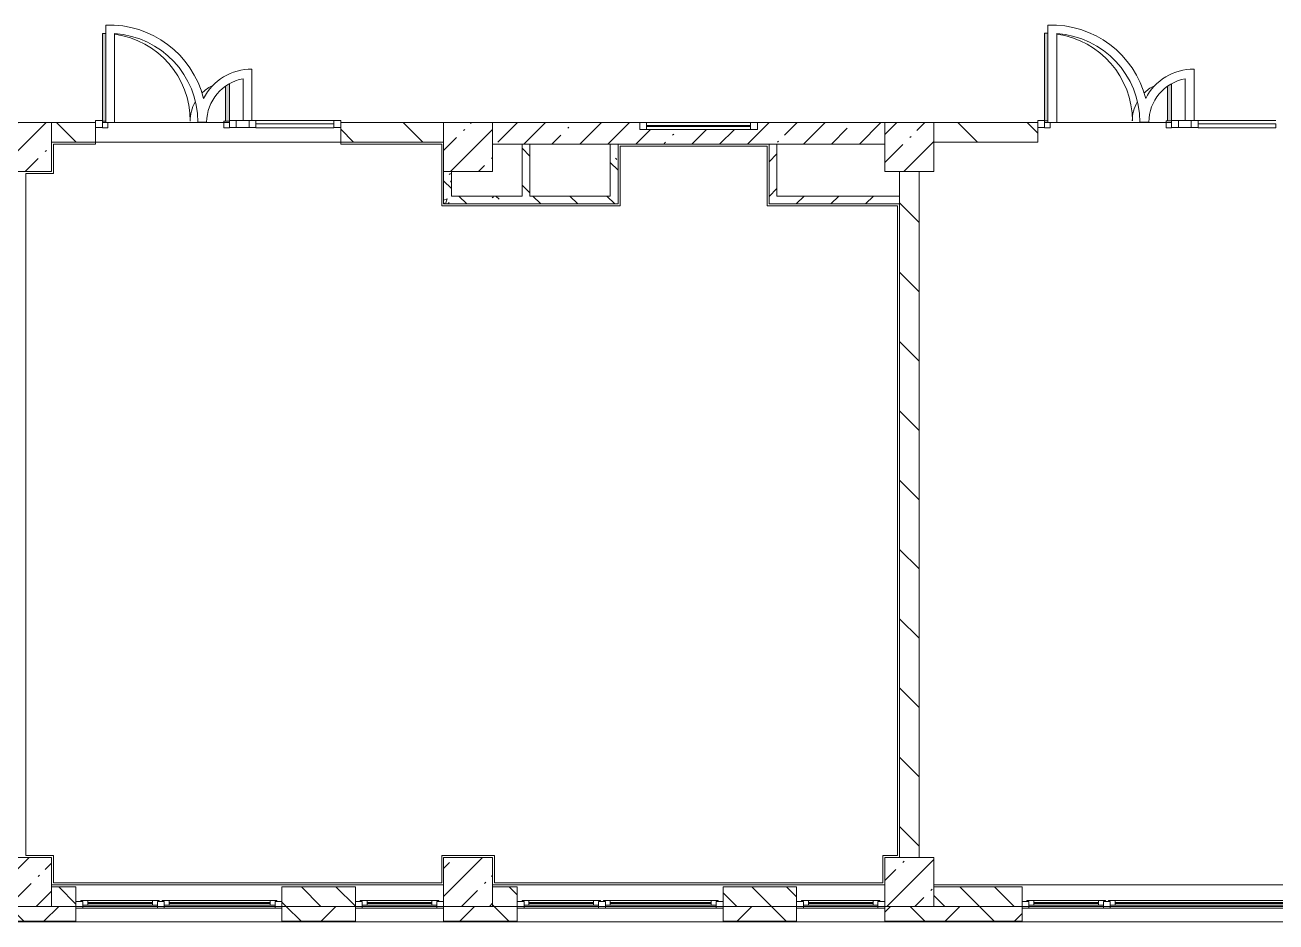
# Model space of a CAD drawing. Header units: millimetres. Extents: x -5368 to 196898, y -8553 to 29000.
# Drawn here: x 109665 to 122425, y -258 to 8895 of the extents above; entities that cross this region are included whole.
import ezdxf

# ---------------------------------------------------------------- set-up
doc = ezdxf.new("R2010")
doc.units = ezdxf.units.MM
for name, color, linetype, lineweight, true_color in [('A-DETL-GENF-7', 7, 'Continuous', 5, 0xaaaaaa), ('A-DOOR-2', 7, 'Continuous', 5, 0xaaaaaa), ('A-DOOR-3', 7, 'Continuous', 5, 0xe2e2e2), ('A-FLOR-3', 7, 'Continuous', 5, 0xaaaaaa), ('I-WALL-6', 7, 'Continuous', 5, 0x787878)]:
    doc.layers.add(name, color=color, linetype=linetype, lineweight=lineweight, true_color=true_color)
for name, color, linetype, lineweight in [('A-GLAZ-2', 7, 'Continuous', 5), ('A-GLAZ-CURT-2', 7, 'Continuous', 5), ('A-GLAZ-CWMG-2', 7, 'Continuous', 5), ('A-WALL', 7, 'Continuous', 9), ('A-WALL-2', 7, 'Continuous', 5), ('I-WALL-4', 7, 'Continuous', 5), ('S-COLS-3', 7, 'Continuous', 5)]:
    doc.layers.add(name, color=color, linetype=linetype, lineweight=lineweight)
pattern_1 = [(45, (62025.03, 0), (-353.5534, 353.5534), []), (135, (62025.03, 0), (-353.5534, -353.5534), [])]
pattern_2 = [(135, (62025.03, 0), (-353.5534, -353.5534), [])]
pattern_3 = [(45, (62025.03, 0), (-176.7767, 176.7767), [])]
pattern_4 = [(135, (62025.03, 0), (-377.171, -377.171), [533.4, -88.9, 17.78, -88.9]), (135, (62025.03, 376.94), (-377.171, -377.171), []), (50, (62025.03, 0), (637.6445, -55.7866), [66.675, -733.425]), (355, (62025, 0), (-123.3494, 668.699), [53.34, -586.74]), (100.451, (62078.17, -4.65), (514.299, 612.908), [56.665, -623.315]), (46.184, (62025, 177.8), (948.776, -147.15), [100.012, -1100.137]), (96.636, (62104.1, 165.5), (830.909, 865.997), [84.998, -934.973]), (351.184, (62025, 177.8), (830.918, 865.988), [80.01, -880.11]), (21, (62113.93, 133.35), (530.6506, -357.9283), [66.675, -733.425]), (326, (62113.9, 133.35), (216.308, 644.6585), [53.34, -586.74]), (71.451, (62158.15, 103.5), (746.9596, 286.724), [56.665, -623.315]), (37.5, (62025.03, 0), (10.8105, 295.9426), [16.764, -562.864, 16.764, -578.866, -588.962]), (37.5, (62025.03, 0), (10.8105, 295.9426), [-1175.258, 16.764, -572.198]), (7.5, (62025.03, 0), (233.8692, 350.6318), [16.764, -322.834, 16.764, -549.529, -224.472]), (7.5, (62025.03, 0), (233.8692, 350.6318), [-905.891, 16.764, -207.708]), (327.5, (61826.78, 0), (474.5678, -20.0513), [16.764, -205.486, 16.764, -676.656, -920.115]), (327.5, (61826.78, 0), (474.5678, -20.0513), [-915.67, 16.764, -903.351]), (317.5, (61737.9, 0), (518.4522, 88.9934), [16.764, -272.161, 16.764, -443.738, -653.415]), (317.5, (61737.9, 0), (518.4522, 88.9934), [-749.427, 16.764, -636.651])]

# ---------------------------------------------------------------- blocks, each defined once
blk = doc.blocks.new('BSC_Колонна _Прямоугольная - 500х500-V70-3_3_1_птичка')
at = {"layer": 'S-COLS-3'}
h = blk.add_hatch(dxfattribs=at)
h.set_pattern_fill('FP_52', color=256, style=0, pattern_type=2)
h.set_pattern_definition([(45, (-47660, -7650), (-285.123, 285.123), []), (45, (-47374.88, -7650), (-285.123, 285.123), [504.031, -100.806, 16.764, -84.042])])
h.paths.add_polyline_path([(-250, -250), (250, -250), (250, 250), (-250, 250)])
for p, q in [((250, 250), (-250, 250)), ((-250, 250), (-250, -250)), ((250, -250), (250, 250)), ((-250, -250), (250, -250))]:
    blk.add_line(p, q, dxfattribs=at)
blk = doc.blocks.new('BSC_Колонна _Прямоугольная - 500х500-V71-3_3_1_птичка')
at = {"layer": 'S-COLS-3'}
h = blk.add_hatch(dxfattribs=at)
h.set_pattern_fill('FP_53', color=256, style=0, pattern_type=2)
h.set_pattern_definition([(45, (-52160, -7650), (-285.123, 285.123), []), (45, (-51874.88, -7650), (-285.123, 285.123), [504.031, -100.806, 16.764, -84.042])])
h.paths.add_polyline_path([(-250, -250), (250, -250), (250, 250), (-250, 250)])
for p, q in [((250, 250), (-250, 250)), ((-250, 250), (-250, -250)), ((250, -250), (250, 250)), ((-250, -250), (250, -250))]:
    blk.add_line(p, q, dxfattribs=at)
blk = doc.blocks.new('BSC_Колонна _Прямоугольная - 500х500-V77-3_3_1_птичка')
at = {"layer": 'S-COLS-3'}
h = blk.add_hatch(dxfattribs=at)
h.set_pattern_fill('FP_59', color=256, style=0, pattern_type=2)
h.set_pattern_definition([(45, (-47660, -150), (-285.123, 285.123), []), (45, (-47374.88, -150), (-285.123, 285.123), [504.031, -100.806, 16.764, -84.042])])
h.paths.add_polyline_path([(-250, -250), (250, -250), (250, 250), (-250, 250)])
for p, q in [((250, 250), (-250, 250)), ((-250, 250), (-250, -250)), ((250, -250), (250, 250)), ((-250, -250), (250, -250))]:
    blk.add_line(p, q, dxfattribs=at)
blk = doc.blocks.new('BSC_Колонна _Прямоугольная - 500х500-V78-3_3_1_птичка')
at = {"layer": 'S-COLS-3'}
h = blk.add_hatch(dxfattribs=at)
h.set_pattern_fill('FP_60', color=256, style=0, pattern_type=2)
h.set_pattern_definition([(45, (-52160, -150), (-285.123, 285.123), []), (45, (-51874.88, -150), (-285.123, 285.123), [504.031, -100.806, 16.764, -84.042])])
h.paths.add_polyline_path([(-250, -250), (250, -250), (250, 250), (-250, 250), (-250, 173)])
for p, q in [((250, 250), (-250, 250)), ((-250, 250), (-250, -250)), ((250, -250), (250, 250)), ((-250, -250), (250, -250))]:
    blk.add_line(p, q, dxfattribs=at)
blk = doc.blocks.new('BSC_Колонна _Прямоугольная - 500х500-V91-3_3_1_птичка')
at = {"layer": 'S-COLS-3'}
h = blk.add_hatch(dxfattribs=at)
h.set_pattern_fill('FP_80', color=256, style=0, pattern_type=2)
h.set_pattern_definition([(45, (-56660, -150), (-285.123, 285.123), []), (45, (-56374.88, -150), (-285.123, 285.123), [504.031, -100.806, 16.764, -84.042])])
h.paths.add_polyline_path([(-250, -250), (250, -250), (250, 250), (-250, 250), (-250, 173)])
for p, q in [((250, 250), (-250, 250)), ((-250, 250), (-250, -250)), ((250, -250), (250, 250)), ((-250, -250), (250, -250))]:
    blk.add_line(p, q, dxfattribs=at)
blk = doc.blocks.new('BSC_Колонна _Прямоугольная - 500х500-V92-3_3_1_птичка')
at = {"layer": 'S-COLS-3'}
h = blk.add_hatch(dxfattribs=at)
h.set_pattern_fill('FP_81', color=256, style=0, pattern_type=2)
h.set_pattern_definition([(45, (-56660, -7650), (-285.123, 285.123), []), (45, (-56374.88, -7650), (-285.123, 285.123), [504.031, -100.806, 16.764, -84.042])])
h.paths.add_polyline_path([(-250, -250), (250, -250), (250, 250), (-250, 250)])
for p, q in [((250, 250), (-250, 250)), ((-250, 250), (-250, -250)), ((250, -250), (250, 250)), ((-250, -250), (250, -250))]:
    blk.add_line(p, q, dxfattribs=at)
blk = doc.blocks.new('120_Окно_СКБ_2Ст - 120_Окно_СКБ_2Ст 3100х2500 _мал_створка слева_ 2-22446355-3_3_1_птичка')
at = {"layer": 'A-GLAZ-2'}
for p, q in [((-1550, -127), (-1550, -57)), ((-1550, -57), (-1480, -57)), ((1550, -57), (-1550, -57)), ((-1480, -127), (-1550, -127)), ((-1550, -127), (-1500, -127)), ((-1480, -127), (-1500, -127)), ((-1500, -127), (-1500, -137)), ((-1480, -57), (-1480, -127)), ((650, -87), (-1480, -87)), ((-1480, -87), (-1480, -127)), ((-1430, -137), (-1430, -87)), ((-1430, -107), (600, -107)), ((600, -117), (-1430, -117)), ((600, -137), (600, -87)), ((650, -127), (650, -57)), ((650, -57), (720, -57)), ((650, -127), (650, -87)), ((720, -127), (650, -127)), ((670, -127), (650, -127)), ((670, -127), (700, -127)), ((670, -137), (670, -127)), ((720, -127), (700, -127)), ((700, -127), (700, -137)), ((720, -57), (720, -127)), ((1480, -87), (720, -87)), ((720, -87), (720, -127)), ((770, -137), (770, -87)), ((770, -107), (1430, -107)), ((1430, -117), (770, -117)), ((1430, -137), (1430, -87)), ((1480, -127), (1480, -57)), ((1480, -57), (1550, -57)), ((1480, -127), (1480, -87)), ((1550, -127), (1480, -127)), ((1500, -127), (1480, -127)), ((1500, -127), (1550, -127)), ((1500, -137), (1500, -127)), ((1550, -57), (1550, -127)), ((-1500, -137), (670, -137)), ((670, -137), (-1500, -137)), ((700, -137), (1500, -137)), ((1500, -137), (700, -137))]:
    blk.add_line(p, q, dxfattribs=at)
blk = doc.blocks.new('120_Окно_СКБ_1Ст - 120_Окно_СКБ_1Ст 900х2500_h_-V102-3_3_1_птичка')
at = {"layer": 'A-GLAZ-2'}
for p, q in [((-450, -127), (-450, -57)), ((-450, -57), (-380, -57)), ((450, -57), (-450, -57)), ((-380, -127), (-450, -127)), ((-450, -127), (-400, -127)), ((-380, -127), (-400, -127)), ((-400, -127), (-400, -137)), ((-380, -57), (-380, -127)), ((380, -87), (-380, -87)), ((-380, -87), (-380, -127)), ((-330, -137), (-330, -87)), ((-330, -107), (330, -107)), ((330, -117), (-330, -117)), ((330, -137), (330, -87)), ((380, -127), (380, -57)), ((380, -57), (450, -57)), ((380, -127), (380, -87)), ((450, -127), (380, -127)), ((400, -127), (380, -127)), ((400, -127), (450, -127)), ((400, -137), (400, -127)), ((450, -57), (450, -127)), ((-400, -137), (400, -137)), ((400, -137), (-400, -137))]:
    blk.add_line(p, q, dxfattribs=at)
blk = doc.blocks.new('120_Окно_СКБ_2Ст - 120_Окно_СКБ_2Ст 2100х2400 _мал створка справа_-V99-3_3_1_птичка')
at = {"layer": 'A-GLAZ-2'}
for p, q in [((-1050, -127), (-1050, -57)), ((-1050, -57), (-980, -57)), ((1050, -57), (-1050, -57)), ((-980, -127), (-1050, -127)), ((-1050, -127), (-1000, -127)), ((-980, -127), (-1000, -127)), ((-1000, -127), (-1000, -137)), ((-980, -57), (-980, -127)), ((150, -87), (-980, -87)), ((-980, -87), (-980, -127)), ((-930, -137), (-930, -87)), ((-930, -107), (100, -107)), ((100, -117), (-930, -117)), ((100, -137), (100, -87)), ((150, -127), (150, -57)), ((150, -57), (220, -57)), ((150, -127), (150, -87)), ((220, -127), (150, -127)), ((170, -127), (150, -127)), ((170, -127), (200, -127)), ((170, -137), (170, -127)), ((220, -127), (200, -127)), ((200, -127), (200, -137)), ((220, -57), (220, -127)), ((980, -87), (220, -87)), ((220, -87), (220, -127)), ((270, -137), (270, -87)), ((270, -107), (930, -107)), ((930, -117), (270, -117)), ((930, -137), (930, -87)), ((980, -127), (980, -57)), ((980, -57), (1050, -57)), ((980, -127), (980, -87)), ((1050, -127), (980, -127)), ((1000, -127), (980, -127)), ((1000, -127), (1050, -127)), ((1000, -137), (1000, -127)), ((1050, -57), (1050, -127)), ((-1000, -137), (170, -137)), ((170, -137), (-1000, -137)), ((200, -137), (1000, -137)), ((1000, -137), (200, -137))]:
    blk.add_line(p, q, dxfattribs=at)
blk = doc.blocks.new('120_Окно_СКБ_1Ст - 120_Окно_СКБ_1Ст 900х2500_h_-V154-3_3_1_птичка')
at = {"layer": 'A-GLAZ-2'}
for p, q in [((-450, -127), (-450, -57)), ((-450, -57), (-380, -57)), ((450, -57), (-450, -57)), ((-380, -127), (-450, -127)), ((-450, -127), (-400, -127)), ((-380, -127), (-400, -127)), ((-400, -127), (-400, -137)), ((-380, -57), (-380, -127)), ((380, -87), (-380, -87)), ((-380, -87), (-380, -127)), ((-330, -137), (-330, -87)), ((-330, -107), (330, -107)), ((330, -117), (-330, -117)), ((330, -137), (330, -87)), ((380, -127), (380, -57)), ((380, -57), (450, -57)), ((380, -127), (380, -87)), ((450, -127), (380, -127)), ((400, -127), (380, -127)), ((400, -127), (450, -127)), ((400, -137), (400, -127)), ((450, -57), (450, -127)), ((-400, -137), (400, -137)), ((400, -137), (-400, -137))]:
    blk.add_line(p, q, dxfattribs=at)
blk = doc.blocks.new('Прямоугольный импост - 50 x 70 мм-V207-3_3_1_птичка')
at = {"layer": 'A-GLAZ-CWMG-2'}
for p, q in [((-70, 35), (0, 35)), ((-70, -35), (-70, 35)), ((0, 35), (0, -35)), ((0, -35), (-70, -35))]:
    blk.add_line(p, q, dxfattribs=at)
blk = doc.blocks.new('Дверь_Витражная_остекление_ - ДВН_ДАО_Главный вход_1200 в свету-V208-3_3_1_птичка')
at = {"layer": 'A-DOOR-3'}
for points in [[(-647, 30), (-613, 35), (-613, 925), (-647, 922), (-647, 35)], [(647, 30), (647, 410), (607, 378), (607, 30)]]:
    blk.add_hatch(color=256, dxfattribs=at).paths.add_polyline_path(points)
at = {"layer": 'A-DETL-GENF-7'}
for p, q in [((-613, 925), (-647, 925)), ((-647, 925), (-647, 35)), ((607, 385), (607, 30)), ((647, 35), (647, 410)), ((-647, 30), (-613, 30)), ((-613, 30), (-647, 30)), ((-592, -40), (-592, 15)), ((592, -40), (592, 30)), ((592, 30), (647, 30)), ((607, 30), (647, 30)), ((-647, -40), (-592, -40)), ((647, -40), (592, -40))]:
    blk.add_line(p, q, dxfattribs=at)
at = {"layer": 'A-DOOR-2'}
for p, q in [((-647, 925), (-647, 35)), ((647, 410), (647, 35))]:
    blk.add_line(p, q, dxfattribs=at)
for centre, radius, start, end in [((-647, 30), 895, 87.7864, 90), ((-647, 30), 895, 360, 81.929), ((647, 30), 400, 117.1206, 134.5389), ((647, 30), 400, 151.213, 180)]:
    blk.add_arc(centre, radius, start, end, dxfattribs=at)
blk = doc.blocks.new('Системная панель - Стемалит - 40мм-V209-3_3_1_птичка')
at = {"layer": 'A-GLAZ-CURT-2'}
for p, q in [((65, 35), (-65, 35)), ((-65, 35), (-65, -35)), ((65, -35), (65, 35)), ((-65, -35), (65, -35))]:
    blk.add_line(p, q, dxfattribs=at)
blk = doc.blocks.new('Прямоугольный импост - 50 x 70 мм-V210-3_3_1_птичка')
at = {"layer": 'A-GLAZ-CWMG-2'}
for p, q in [((-35, 35), (35, 35)), ((-35, -35), (-35, 35)), ((35, 35), (35, -35)), ((35, -35), (-35, -35))]:
    blk.add_line(p, q, dxfattribs=at)
blk = doc.blocks.new('Прямоугольный импост - 50 x 70 мм-V211-3_3_1_птичка')
at = {"layer": 'A-GLAZ-CWMG-2'}
for p, q in [((0, 35), (-70, 35)), ((-70, 35), (-70, -35)), ((0, -35), (0, 35)), ((-70, -35), (0, -35))]:
    blk.add_line(p, q, dxfattribs=at)
blk = doc.blocks.new('Системная панель - Стекло - 40мм-V215-3_3_1_птичка')
at = {"layer": 'A-GLAZ-CURT-2'}
for p, q in [((397.5, 0), (-397.5, 0)), ((-397.5, 0), (-397.5, -40)), ((397.5, -40), (397.5, 0)), ((-397.5, -40), (397.5, -40))]:
    blk.add_line(p, q, dxfattribs=at)
blk = doc.blocks.new('Прямоугольный импост - 50 x 70 мм-V213-3_3_1_птичка')
at = {"layer": 'A-GLAZ-CWMG-2'}
for p, q in [((-35, 35), (35, 35)), ((-35, -35), (-35, 35)), ((35, 35), (35, -35)), ((35, -35), (-35, -35))]:
    blk.add_line(p, q, dxfattribs=at)
blk = doc.blocks.new('Прямоугольный импост - 50 x 70 мм-V214-3_3_1_птичка')
at = {"layer": 'A-GLAZ-CWMG-2'}
blk.add_line((42060, 7920), (41265, 7920), dxfattribs=at)
blk = doc.blocks.new('Дверь_Витражная_остекление_ - ДВН_ДАО_Главный вход_1200 в свету-V216-3_3_1_птичка')
at = {"layer": 'A-DOOR-3'}
for points in [[(-647, 30), (-613, 35), (-613, 925), (-647, 921), (-647, 35)], [(647, 30), (647, 410), (607, 378), (607, 30)]]:
    blk.add_hatch(color=256, dxfattribs=at).paths.add_polyline_path(points)
at = {"layer": 'A-DETL-GENF-7'}
for p, q in [((-613, 925), (-647, 925)), ((-647, 925), (-647, 35)), ((607, 384), (607, 30)), ((647, 35), (647, 410)), ((-647, 30), (-613, 30)), ((-613, 30), (-647, 30)), ((-592, -40), (-592, 14)), ((592, -40), (592, 30)), ((592, 30), (647, 30)), ((607, 30), (647, 30)), ((-647, -40), (-592, -40)), ((647, -40), (592, -40))]:
    blk.add_line(p, q, dxfattribs=at)
at = {"layer": 'A-DOOR-2'}
for p, q in [((-647, 925), (-647, 35)), ((647, 410), (647, 35))]:
    blk.add_line(p, q, dxfattribs=at)
for centre, radius, start, end in [((-647, 30), 895, 87.7864, 90), ((-647, 30), 895, 360, 81.929), ((647, 30), 400, 116.9009, 134.5716), ((647, 30), 400, 151.2391, 180)]:
    blk.add_arc(centre, radius, start, end, dxfattribs=at)
blk = doc.blocks.new('Системная панель - Стекло - 40мм-V217-3_3_1_птичка')
at = {"layer": 'A-GLAZ-CURT-2'}
h = blk.add_hatch(dxfattribs=at)
h.set_pattern_fill('FP_156', color=256, style=0, pattern_type=2)
h.set_pattern_definition([(45, (-60502.5, -7385.7), (-1414.214, 1414.214), [1000, -3000]), (45, (-61502.5, -7885.7), (-1414.214, 1414.214), [3000, -1000]), (45, (-59502.5, -8385.7), (-1414.214, 1414.214), [1000, -3000])])
h.paths.add_polyline_path([(397.5, -40), (397.5, 0), (-397.5, 0), (-397.5, -40)])
for p, q in [((397.5, 0), (-397.5, 0)), ((-397.5, 0), (-397.5, -40)), ((397.5, -40), (397.5, 0)), ((-397.5, -40), (397.5, -40))]:
    blk.add_line(p, q, dxfattribs=at)
blk = doc.blocks.new('120_Окно_СКБ_1Ст - 120_Окно_СКБ_1Ст 400х1200 EI30-V220-3_3_1_птичка')
at = {"layer": 'A-GLAZ-2'}
for p, q in [((-600, 40), (-600, 110)), ((-600, 110), (-530, 110)), ((600, 110), (-600, 110)), ((-530, 40), (-600, 40)), ((-600, 40), (600, 40)), ((-530, 110), (-530, 40)), ((530, 80), (-530, 80)), ((530, 70), (-530, 70)), ((530, 40), (530, 110)), ((530, 110), (600, 110)), ((600, 40), (530, 40)), ((600, 110), (600, 40))]:
    blk.add_line(p, q, dxfattribs=at)

msp = doc.modelspace()

# ---------------------------------------------------------------- hatches: boundary and pattern name
at = {"layer": 'A-WALL-2'}
h = msp.add_hatch(dxfattribs=at)
h.set_pattern_fill('FP_73', color=256, style=0, pattern_type=2)
h.set_pattern_definition([(135, (62025.03, 0), (-176.7767, -176.7767), [])])
h.paths.add_polyline_path([(127185, -100), (127435, -100), (127435, 100), (127185, 100)])
h.paths.add_polyline_path([(116977.3, -100), (117535, -100), (117535, 100), (116785, 100), (116785, -100)])
h.paths.add_polyline_path([(118935, -100), (119835, -100), (119835, 100), (118935, 100), (118935, -52.2)])
h.paths.add_polyline_path([(126285, -100), (126285, 100), (125735, 100), (125735, -100)])
h.paths.add_polyline_path([(123435, -100), (123635, -100), (123635, 100), (123435, 100), (123435, 42.9)])
h.paths.add_polyline_path([(105435, -100), (106335, -100), (106335, 100), (105435, 100), (105435, -9.1)])
h.paths.add_polyline_path([(109935, -100), (110185, -100), (110185, 100), (109935, 100), (109935, 5.7)])
h.paths.add_polyline_path([(104935, -100), (104935, 100), (104685, 100), (104685, -100)])
h.paths.add_polyline_path([(103785, -100), (103785, 100), (103165, 100), (103165, -100)])
h.paths.add_polyline_path([(112285, -100), (113035, -100), (113035, 100), (112285, 100)])
h.paths.add_polyline_path([(114435, -100), (114685, -100), (114685, 100), (114435, 100), (114435, 33.3)])
h.paths.add_polyline_path([(100515, -100), (100565, -100), (100565, 100), (100515, 100)])
h = msp.add_hatch(dxfattribs=at)
h.set_pattern_fill('FP_75', color=256, style=0, pattern_type=2)
h.set_pattern_definition(pattern_1)
h.paths.add_polyline_path([(116977.3, -250), (117535, -250), (117535, -100), (116785, -100), (116785, -250)])
h.paths.add_polyline_path([(118652.1, -250), (118652.1, -100), (118435, -100), (118435, -250)])
h.paths.add_polyline_path([(105435, -250), (106335, -250), (106335, -100), (104685, -100), (104685, -250), (105320.4, -250)])
h.paths.add_polyline_path([(109435, -250), (110185, -250), (110185, -100), (109435, -100)])
h.paths.add_polyline_path([(114435, -250), (114685, -250), (114685, -100), (113935, -100), (113935, -250)])
h.paths.add_polyline_path([(103165, -250), (103785, -250), (103785, -100), (103165, -100)])
h.paths.add_polyline_path([(112738.4, -250), (113035, -250), (113035, -100), (112285, -100), (112285, -250)])
h.paths.add_polyline_path([(101065, -250), (101065, -100), (100335, -100), (100335, -250)])
h = msp.add_hatch(dxfattribs=at)
h.set_pattern_fill('FP_75', color=256, style=0, pattern_type=2)
h.set_pattern_definition(pattern_1)
h.paths.add_polyline_path([(133585, -250), (137725, -250), (137725, -100), (133585, -100)])
h.paths.add_polyline_path([(131813.3, -250), (132685, -250), (132685, -100), (129085, -100), (129085, -250), (129693.9, -250)])
h.paths.add_polyline_path([(119096.7, -250), (119835, -250), (119835, -100), (118652.1, -100), (118652.1, -250)])
h.paths.add_polyline_path([(126285, -250), (126285, -100), (125735, -100), (125735, -250)])
h.paths.add_polyline_path([(123335.6, -250), (123635, -250), (123635, -100), (122935, -100), (122935, -250)])
h.paths.add_polyline_path([(127935, -250), (128185, -250), (128185, -100), (127185, -100), (127185, -250), (127574.4, -250)])
at = {"layer": 'I-WALL-4'}
h = msp.add_hatch(dxfattribs=at)
h.set_pattern_fill('FP_74', color=256, style=0, pattern_type=2)
h.set_pattern_definition(pattern_2)
h.paths.add_polyline_path([(110385, 7700), (110385, 7900), (109935, 7900), (109935, 7700)])
h.paths.add_polyline_path([(113935, 7700), (113935, 7900), (112885, 7900), (112885, 7700)])
h = msp.add_hatch(dxfattribs=at)
h.set_pattern_fill('FP_71', color=256, style=0, pattern_type=2)
h.set_pattern_definition([(45, (62025.03, 0), (-285.123, 285.123), []), (45, (62310.15, 0), (-285.123, 285.123), [504.031, -100.806, 16.764, -84.042])])
h.paths.add_polyline_path([(118435, 7680), (118435, 7900), (117135, 7900), (117135, 7830), (115935, 7830), (115935, 7900), (114435, 7900), (114435, 7680), (117335, 7680)])
h = msp.add_hatch(dxfattribs=at)
h.set_pattern_fill('FP_74', color=256, style=0, pattern_type=2)
h.set_pattern_definition(pattern_2)
h.paths.add_polyline_path([(122495, 7700), (122935, 7700), (122935, 7900), (122495, 7900)])
h.paths.add_polyline_path([(119995, 7700), (119995, 7900), (118935, 7900), (118935, 7700), (119096.7, 7700)])
h = msp.add_hatch(dxfattribs=at)
h.set_pattern_fill('FP_76', color=256, style=0, pattern_type=2)
h.set_pattern_definition(pattern_3)
h.paths.add_polyline_path([(117335, 7070), (117335, 7680), (117255, 7680), (117255, 7070)])
h = msp.add_hatch(dxfattribs=at)
h.set_pattern_fill('FP_74', color=256, style=0, pattern_type=2)
h.set_pattern_definition(pattern_2)
h.paths.add_polyline_path([(118585.7, 400), (118785.7, 400), (118785.7, 7400), (118585.7, 7400), (118585.7, 914.4)])
h = msp.add_hatch(dxfattribs=at)
h.set_pattern_fill('FP_76', color=256, style=0, pattern_type=2)
h.set_pattern_definition(pattern_3)
h.paths.add_polyline_path([(118585.7, 7070), (118585.7, 7150), (117335, 7150), (117335, 7070)])
at = {"layer": 'I-WALL-6'}
h = msp.add_hatch(dxfattribs=at)
h.set_pattern_fill('FP_79', color=256, style=0, pattern_type=2)
h.set_pattern_definition(pattern_4)
h.paths.add_polyline_path([(114815, 7150), (114815, 7680), (114735, 7680), (114735, 7150)])
h = msp.add_hatch(dxfattribs=at)
h.set_pattern_fill('FP_79', color=256, style=0, pattern_type=2)
h.set_pattern_definition(pattern_4)
h.paths.add_polyline_path([(115715, 7150), (115715, 7680), (115635, 7680), (115635, 7150)])
h = msp.add_hatch(dxfattribs=at)
h.set_pattern_fill('FP_79', color=256, style=0, pattern_type=2)
h.set_pattern_definition(pattern_4)
h.paths.add_polyline_path([(114015, 7150), (114015, 7400), (113935, 7400), (113935, 7150)])
h = msp.add_hatch(dxfattribs=at)
h.set_pattern_fill('FP_79', color=256, style=0, pattern_type=2)
h.set_pattern_definition(pattern_4)
h.paths.add_polyline_path([(114857.8, 7070), (115715, 7070), (115715, 7150), (113935, 7150), (113935, 7070)])

# ---------------------------------------------------------------- linework, layer by layer
at = {"layer": 'A-FLOR-3'}
for p, q in [((110489, 8894.4), (110489, 7900)), ((110579, 7900), (110579, 8806.8)), ((120099, 8894.4), (120099, 7900)), ((120189, 7900), (120189, 8806.8)), ((111979.2, 7920), (111979.2, 8443.9)), ((121589.2, 7920.7), (121589.2, 8443.9)), ((111889.2, 8346.4), (111889.2, 7920)), ((121499.2, 8346.4), (121499.2, 7920.7)), ((110489, 7900), (110579, 7900)), ((111427.7, 7903.5), (111517.7, 7903.5)), ((120099, 7900), (120065, 7900)), ((120099, 7900), (120189, 7900)), ((121360, 7900), (120189, 7900)), ((121037.7, 7903.5), (121127.7, 7903.5)), ((110385, 7680), (109955, 7680)), ((109955, 7680), (109955, 7380)), ((110385, 7700), (110385, 7680)), ((112885, 7680), (112885, 7700)), ((113915, 7680), (112885, 7680)), ((113915, 7050), (113915, 7680)), ((117235, 7660), (115735, 7660)), ((115735, 7660), (115735, 7050)), ((117235, 7050), (117235, 7660)), ((109955, 7380), (109675, 7380)), ((109675, 7380), (109675, 420)), ((115735, 7050), (113915, 7050)), ((118565.7, 7050), (117235, 7050)), ((118565.7, 420), (118565.7, 7050)), ((109675, 420), (109955, 420)), ((109955, 420), (109955, 140)), ((113915, 140), (113915, 420)), ((113915, 420), (114455, 420)), ((114455, 420), (114455, 140)), ((118415, 140), (118415, 420)), ((118415, 420), (118565.7, 420)), ((109955, 140), (113915, 140)), ((114455, 140), (118415, 140))]:
    msp.add_line(p, q, dxfattribs=at)
for centre, radius, start, end in [((110522.7, 7900), 995, 14.33829, 91.93805), ((110522.7, 7903.5), 905, 360, 86.42904), ((120132.7, 7900), 995, 14.33829, 91.93805), ((120132.7, 7903.5), 905, 360, 86.42904), ((111971.7, 7900), 544, 89.21005, 153.06648), ((121581.7, 7900), 544, 89.21005, 153.06648), ((111971.7, 7900), 454, 100.46985, 179.55829), ((121581.7, 7900), 454, 100.46985, 179.55829)]:
    msp.add_arc(centre, radius, start, end, dxfattribs=at)
at = {"layer": 'A-WALL'}
for p, q in [((115715, 7680), (115635, 7680)), ((117335, 7680), (117255, 7680)), ((118585.7, 7070), (118585.7, 7150)), ((109935, -100), (110185, -100)), ((112285, -100), (113035, -100)), ((114435, -100), (114685, -100)), ((116785, -100), (117535, -100)), ((118935, -100), (119835, -100)), ((109435, -250), (110185, -250)), ((109435, -253), (110185, -253)), ((112285, -250), (113035, -250)), ((112285, -253), (113035, -253)), ((113935, -250), (114685, -250)), ((113935, -253), (114685, -253)), ((116785, -250), (117535, -250)), ((116785, -253), (117535, -253)), ((118435, -250), (119835, -250)), ((118435, -253), (119835, -253))]:
    msp.add_line(p, q, dxfattribs=at)
at = {"layer": 'A-WALL-2'}
for p, q in [((110185, 100), (109935, 100)), ((110185, -258), (110185, 100)), ((113035, 100), (112285, 100)), ((112285, 100), (112285, -258)), ((113035, -258), (113035, 100)), ((114685, 100), (114435, 100)), ((114685, -258), (114685, 100)), ((117535, 100), (116785, 100)), ((116785, 100), (116785, -258)), ((117535, -258), (117535, 100)), ((119835, 100), (118935, 100)), ((119835, -258), (119835, 100)), ((110185, -100), (112285, -100)), ((113035, -100), (113935, -100)), ((113935, -100), (113935, -258)), ((114685, -100), (116785, -100)), ((117535, -100), (118435, -100)), ((118435, -100), (118435, -258)), ((119835, -100), (122935, -100)), ((112285, -258), (101065, -258)), ((126285, -258), (112285, -258))]:
    msp.add_line(p, q, dxfattribs=at)
at = {"layer": 'I-WALL-4'}
for p, q in [((110385, 7900), (109935, 7900)), ((110385, 7700), (110385, 7900)), ((110455, 7900), (110489, 7900)), ((110579, 7900), (111750, 7900)), ((113935, 7900), (112885, 7900)), ((112885, 7900), (112885, 7700)), ((115935, 7900), (114435, 7900)), ((118435, 7900), (117135, 7900)), ((119995, 7900), (118935, 7900)), ((119995, 7700), (119995, 7900)), ((113935, 7700), (109935, 7700)), ((114435, 7680), (115635, 7680)), ((114735, 7680), (114735, 7150)), ((114815, 7150), (114815, 7680)), ((115635, 7680), (115635, 7150)), ((115715, 7070), (115715, 7680)), ((115715, 7680), (117255, 7680)), ((117255, 7680), (117255, 7070)), ((117335, 7150), (117335, 7680)), ((117335, 7680), (118435, 7680)), ((118935, 7700), (119995, 7700)), ((113935, 7400), (113935, 7070)), ((114015, 7150), (114015, 7400)), ((118585.7, 7400), (118585.7, 7150)), ((118785.7, 400), (118785.7, 7400)), ((114735, 7150), (114015, 7150)), ((115635, 7150), (114815, 7150)), ((118585.7, 7150), (117335, 7150)), ((113935, 7070), (115715, 7070)), ((117255, 7070), (118585.7, 7070)), ((118585.7, 7070), (118585.7, 400)), ((109935, 120), (113935, 120)), ((114435, 120), (118435, 120)), ((118935, 120), (122935, 120))]:
    msp.add_line(p, q, dxfattribs=at)

# ---------------------------------------------------------------- block references
at = {"layer": 'A-DOOR-2'}
for name, p in [('Дверь_Витражная_остекление_ - ДВН_ДАО_Главный вход_1200 в свету-V208-3_3_1_птичка', (111102.5, 7885)), ('Дверь_Витражная_остекление_ - ДВН_ДАО_Главный вход_1200 в свету-V216-3_3_1_птичка', (120712.5, 7885.7))]:
    msp.add_blockref(name, p, dxfattribs=at)
at = {"layer": 'A-GLAZ-2'}
msp.add_blockref('120_Окно_СКБ_1Ст - 120_Окно_СКБ_1Ст 400х1200 EI30-V220-3_3_1_птичка', (116535, 7790), dxfattribs=at)
at = {"layer": 'A-GLAZ-2', "rotation": 180}
for name, p in [('120_Окно_СКБ_2Ст - 120_Окно_СКБ_2Ст 2100х2400 _мал створка справа_-V99-3_3_1_птичка', (111235, -175)), ('120_Окно_СКБ_1Ст - 120_Окно_СКБ_1Ст 900х2500_h_-V154-3_3_1_птичка', (113485, -175)), ('120_Окно_СКБ_2Ст - 120_Окно_СКБ_2Ст 2100х2400 _мал створка справа_-V99-3_3_1_птичка', (115735, -175)), ('120_Окно_СКБ_1Ст - 120_Окно_СКБ_1Ст 900х2500_h_-V102-3_3_1_птичка', (117985, -175)), ('120_Окно_СКБ_2Ст - 120_Окно_СКБ_2Ст 3100х2500 _мал_створка слева_ 2-22446355-3_3_1_птичка', (121385, -175))]:
    msp.add_blockref(name, p, dxfattribs=at)
at = {"layer": 'A-GLAZ-CURT-2'}
for name, p in [('Системная панель - Стемалит - 40мм-V209-3_3_1_птичка', (111885, 7885)), ('Системная панель - Стемалит - 40мм-V209-3_3_1_птичка', (121495, 7885.7)), ('Системная панель - Стекло - 40мм-V215-3_3_1_птичка', (112417.5, 7885)), ('Системная панель - Стекло - 40мм-V217-3_3_1_птичка', (122027.5, 7885.7))]:
    msp.add_blockref(name, p, dxfattribs=at)
at = {"layer": 'A-GLAZ-CWMG-2', "rotation": 180}
for p in [(110385, 7885), (119995, 7885.7)]:
    msp.add_blockref('Прямоугольный импост - 50 x 70 мм-V211-3_3_1_птичка', p, dxfattribs=at)
at = {"layer": 'A-GLAZ-CWMG-2', "extrusion": (0, 0, -1), "rotation": 180}
for name, p in [('Прямоугольный импост - 50 x 70 мм-V210-3_3_1_птичка', (-111785, 7885)), ('Прямоугольный импост - 50 x 70 мм-V213-3_3_1_птичка', (-111985, 7885)), ('Прямоугольный импост - 50 x 70 мм-V207-3_3_1_птичка', (-112885, 7885)), ('Прямоугольный импост - 50 x 70 мм-V210-3_3_1_птичка', (-121395, 7885.7)), ('Прямоугольный импост - 50 x 70 мм-V213-3_3_1_птичка', (-121595, 7885.7))]:
    msp.add_blockref(name, p, dxfattribs=at)
at = {"layer": 'A-GLAZ-CWMG-2'}
for p in [(70755, 0), (80365, 0.7)]:
    msp.add_blockref('Прямоугольный импост - 50 x 70 мм-V214-3_3_1_птичка', p, dxfattribs=at)
at = {"layer": 'S-COLS-3'}
for name, p in [('BSC_Колонна _Прямоугольная - 500х500-V70-3_3_1_птичка', (109685, 7650)), ('BSC_Колонна _Прямоугольная - 500х500-V71-3_3_1_птичка', (114185, 7650)), ('BSC_Колонна _Прямоугольная - 500х500-V92-3_3_1_птичка', (118685, 7650)), ('BSC_Колонна _Прямоугольная - 500х500-V77-3_3_1_птичка', (109685, 150)), ('BSC_Колонна _Прямоугольная - 500х500-V78-3_3_1_птичка', (114185, 150)), ('BSC_Колонна _Прямоугольная - 500х500-V91-3_3_1_птичка', (118685, 150))]:
    msp.add_blockref(name, p, dxfattribs=at)

doc.saveas('drawing.dxf')
